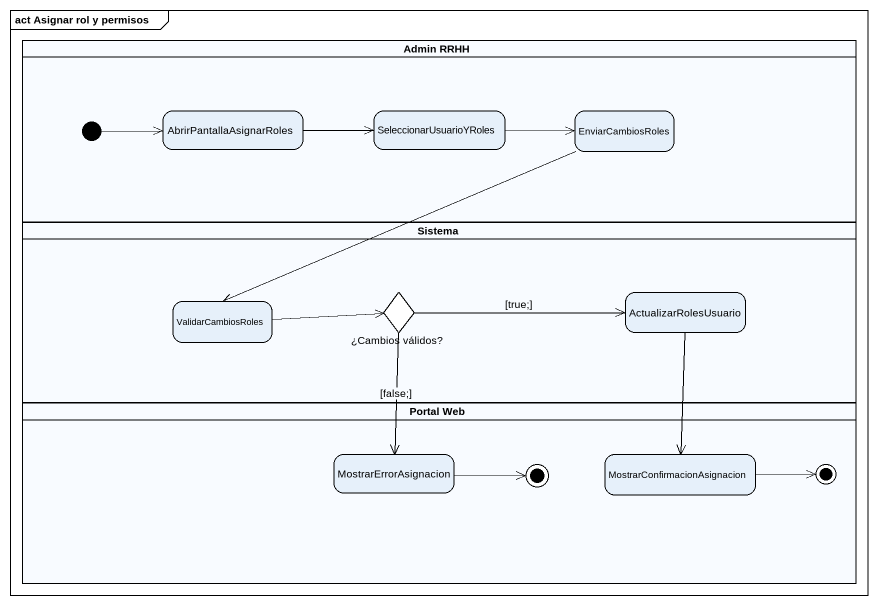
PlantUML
@startuml
mainframe act Asignar rol y permisos
hide empty description
state "Admin RRHH" as Admin_RRHH <<partition>> {
  state AbrirPantallaAsignarRoles
  state SeleccionarUsuarioYRoles
  state EnviarCambiosRoles
  [*] -right-> AbrirPantallaAsignarRoles
}
state Sistema <<partition>> {
  state ValidarCambiosRoles
  state "¿Cambios válidos?" as Cambios_válidos <<choice>>
  state ActualizarRolesUsuario
}
state "Portal Web" as Portal_Web <<partition>> {
  state MostrarErrorAsignacion
  state final1 <<end>>
  state "MostrarConfirmacionAsignacion" as MostrarConfirmacionAsignacio
  state final2 <<end>>
}
AbrirPantallaAsignarRoles -right-> SeleccionarUsuarioYRoles
SeleccionarUsuarioYRoles -right-> EnviarCambiosRoles
EnviarCambiosRoles -left-> ValidarCambiosRoles
ValidarCambiosRoles -right-> Cambios_válidos
Cambios_válidos -right-> ActualizarRolesUsuario : [true;]
Cambios_válidos --> MostrarErrorAsignacion : [false;]
ActualizarRolesUsuario --> MostrarConfirmacionAsignacio
MostrarErrorAsignacion -right-> final1
MostrarConfirmacionAsignacio -right-> final2
@enduml
